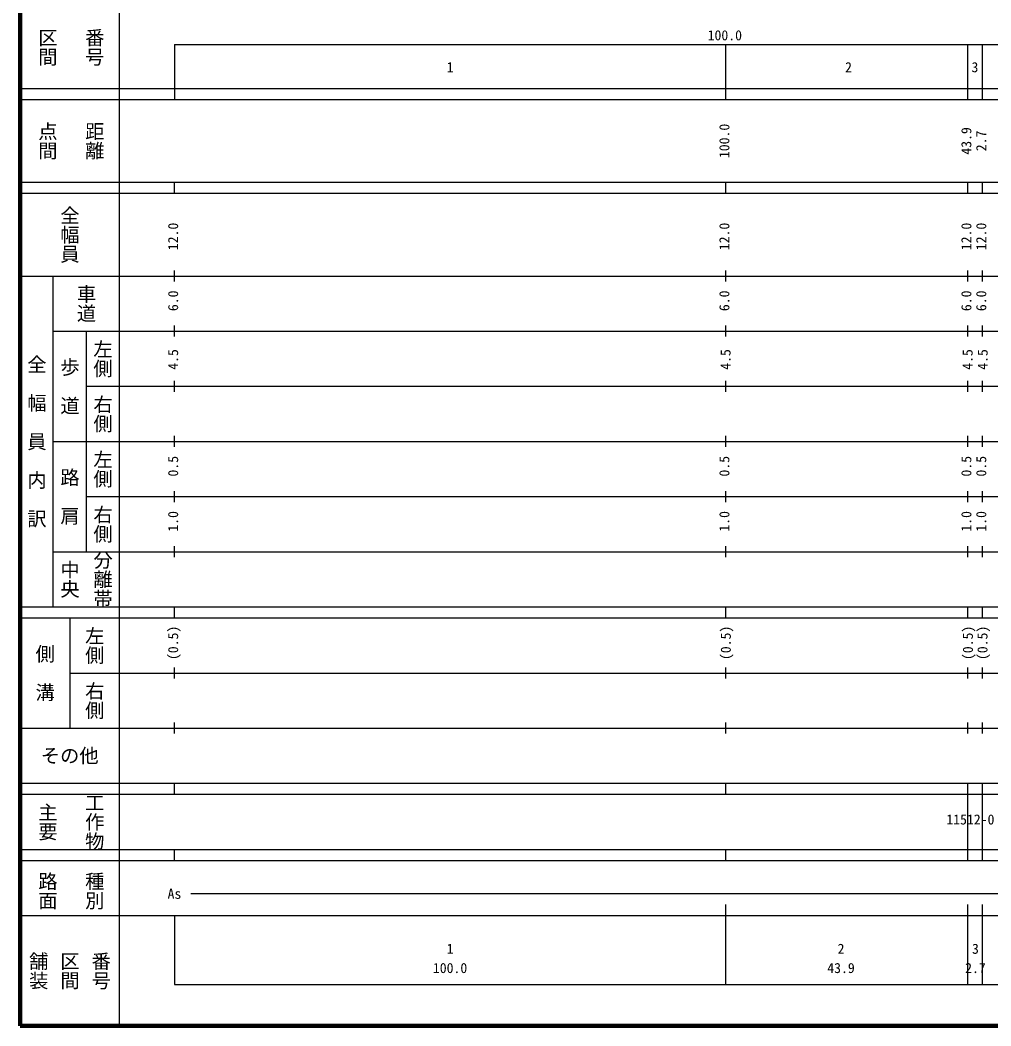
# Model space of a CAD drawing. Units: millimetres on the paper, enlarged 1000 times. Extents: x 40000 to 680000, y 20000 to 380000.
# Drawn here: x 40000 to 216112, y 20000 to 202409 of the extents above; entities that cross this region are included whole.
import ezdxf
from ezdxf.enums import TextEntityAlignment as Align

# ---------------------------------------------------------------- set-up
doc = ezdxf.new("R2010")
doc.units = ezdxf.units.MM
doc.header["$LTSCALE"] = 1000
doc.layers.add('M-TTL', color=2, linetype='Continuous', lineweight=140)
doc.layers.add('M-TTL-BAND', color=7, linetype='Continuous', lineweight=25)
doc.styles.add('@ＭＳ ゴシック', font='')
doc.styles.add('ＭＳ ゴシック', font='')
doc.styles.get('@ＭＳ ゴシック').set_extended_font_data('@MS Gothic')
doc.styles.get('ＭＳ ゴシック').set_extended_font_data('MS Gothic')

msp = doc.modelspace()

# ---------------------------------------------------------------- linework, layer by layer
at = {"layer": 'M-TTL'}
for p, q in [((40000, 380000), (40000, 20000)), ((40000, 20000), (680000, 20000))]:
    msp.add_line(p, q, dxfattribs=at)
at = {"layer": 'M-TTL-BAND'}
for p, q in [((58000, 370000), (58000, 20000)), ((68000, 198000), (579000, 198000)), ((68000, 198000), (68000, 188000)), ((168000, 188000), (168000, 198000)), ((211900, 188000), (211900, 198000)), ((214600, 188000), (214600, 198000)), ((40000, 190000), (579000, 190000)), ((40000, 188000), (579000, 188000)), ((40000, 173000), (579000, 173000)), ((68000, 171000), (68000, 173000)), ((168000, 171000), (168000, 173000)), ((211900, 171000), (211900, 173000)), ((214600, 171000), (214600, 173000)), ((40000, 171000), (579000, 171000)), ((68000, 155000), (68000, 157000)), ((168000, 155000), (168000, 157000)), ((211900, 155000), (211900, 157000)), ((214600, 155000), (214600, 157000)), ((40000, 156000), (579000, 156000)), ((46000, 96000), (46000, 156000)), ((46000, 146000), (579000, 146000)), ((52000, 146000), (52000, 106000)), ((68000, 145000), (68000, 147000)), ((168000, 145000), (168000, 147000)), ((211900, 145000), (211900, 147000)), ((214600, 145000), (214600, 147000)), ((68000, 135000), (68000, 137000)), ((168000, 135000), (168000, 137000)), ((211900, 135000), (211900, 137000)), ((214600, 135000), (214600, 137000)), ((52000, 136000), (579000, 136000)), ((46000, 126000), (579000, 126000)), ((68000, 125000), (68000, 127000)), ((168000, 125000), (168000, 127000)), ((211900, 125000), (211900, 127000)), ((214600, 125000), (214600, 127000)), ((68000, 115000), (68000, 117000)), ((168000, 115000), (168000, 117000)), ((211900, 115000), (211900, 117000)), ((214600, 115000), (214600, 117000)), ((52000, 116000), (579000, 116000)), ((46000, 106000), (579000, 106000)), ((68000, 105000), (68000, 107000)), ((168000, 105000), (168000, 107000)), ((211900, 105000), (211900, 107000)), ((214600, 105000), (214600, 107000)), ((40000, 96000), (579000, 96000)), ((68000, 94000), (68000, 96000)), ((168000, 94000), (168000, 96000)), ((211900, 94000), (211900, 96000)), ((214600, 94000), (214600, 96000)), ((40000, 94000), (579000, 94000)), ((49000, 94000), (49000, 74000)), ((49000, 84000), (579000, 84000)), ((68000, 83000), (68000, 85000)), ((168000, 83000), (168000, 85000)), ((211900, 83000), (211900, 85000)), ((214600, 83000), (214600, 85000)), ((68000, 73000), (68000, 75000)), ((168000, 73000), (168000, 75000)), ((211900, 73000), (211900, 75000)), ((214600, 73000), (214600, 75000)), ((40000, 74000), (579000, 74000)), ((40000, 64000), (579000, 64000)), ((68000, 62000), (68000, 64000)), ((168000, 62000), (168000, 64000)), ((211900, 52000), (211900, 64000)), ((214600, 52000), (214600, 64000)), ((40000, 62000), (579000, 62000)), ((40000, 52000), (579000, 52000)), ((68000, 50000), (68000, 52000)), ((168000, 50000), (168000, 52000)), ((211900, 50000), (211900, 52000)), ((214600, 50000), (214600, 52000)), ((40000, 50000), (579000, 50000)), ((71000, 44000), (492430, 44000)), ((168000, 27500), (168000, 42000)), ((211900, 27500), (211900, 42000)), ((214600, 27500), (214600, 42000)), ((40000, 40000), (579000, 40000)), ((68000, 40000), (68000, 27500)), ((68000, 27500), (579000, 27500))]:
    msp.add_line(p, q, dxfattribs=at)

# ---------------------------------------------------------------- texts
for s, height, rotation, style, p in [('番号', 2566, 270, '@ＭＳ ゴシック', (53500, 197500)), ('区間', 2566, 270, '@ＭＳ ゴシック', (45000, 197500)), ('点間', 2566, 270, '@ＭＳ ゴシック', (45000, 180500)), ('距離', 2566, 270, '@ＭＳ ゴシック', (53500, 180500)), ('100.0', 1833, 90, 'ＭＳ ゴシック', (167750, 180500)), ('43.9', 1833, 90, 'ＭＳ ゴシック', (211650, 180500)), ('2.7', 1833, 90, 'ＭＳ ゴシック', (214350, 180500)), ('全幅員', 2566, 270, '@ＭＳ ゴシック', (49000, 163500)), ('12.0', 1833, 90, 'ＭＳ ゴシック', (67750, 163174)), ('12.0', 1833, 90, 'ＭＳ ゴシック', (167750, 163174)), ('12.0', 1833, 90, 'ＭＳ ゴシック', (211650, 163174)), ('12.0', 1833, 90, 'ＭＳ ゴシック', (214350, 163174)), ('車道', 2566, 270, '@ＭＳ ゴシック', (52000, 151000)), ('6.0', 1833, 90, 'ＭＳ ゴシック', (67750, 151500)), ('6.0', 1833, 90, 'ＭＳ ゴシック', (167750, 151500)), ('6.0', 1833, 90, 'ＭＳ ゴシック', (211650, 151500)), ('6.0', 1833, 90, 'ＭＳ ゴシック', (214350, 151500)), ('左側', 2566, 270, '@ＭＳ ゴシック', (55000, 141000)), ('4.5', 1833, 90, 'ＭＳ ゴシック', (67750, 140862)), ('4.5', 1833, 90, 'ＭＳ ゴシック', (167973, 140862)), ('4.5', 1833, 90, 'ＭＳ ゴシック', (211884, 140862)), ('4.5', 1833, 90, 'ＭＳ ゴシック', (214610, 140862)), ('全\u3000幅\u3000員\u3000内\u3000訳', 2566, 270, '@ＭＳ ゴシック', (43000, 126000)), ('歩\u3000道', 2566, 270, '@ＭＳ ゴシック', (49000, 136000)), ('右側', 2566, 270, '@ＭＳ ゴシック', (55000, 131000)), ('左側', 2566, 270, '@ＭＳ ゴシック', (55000, 121000)), ('0.5', 1833, 90, 'ＭＳ ゴシック', (67750, 121500)), ('0.5', 1833, 90, 'ＭＳ ゴシック', (167750, 121500)), ('0.5', 1833, 90, 'ＭＳ ゴシック', (211650, 121500)), ('0.5', 1833, 90, 'ＭＳ ゴシック', (214350, 121500)), ('路\u3000肩', 2566, 270, '@ＭＳ ゴシック', (49000, 116000)), ('右側', 2566, 270, '@ＭＳ ゴシック', (55000, 111000)), ('1.0', 1833, 90, 'ＭＳ ゴシック', (67750, 111500)), ('1.0', 1833, 90, 'ＭＳ ゴシック', (167750, 111500)), ('1.0', 1833, 90, 'ＭＳ ゴシック', (211650, 111500)), ('1.0', 1833, 90, 'ＭＳ ゴシック', (214350, 111500)), ('分離帯', 2566, 270, '@ＭＳ ゴシック', (55000, 101000)), ('中央', 2566, 270, '@ＭＳ ゴシック', (49000, 101000)), ('左側', 2566, 270, '@ＭＳ ゴシック', (53500, 89000)), ('(0.5)', 1833, 90, 'ＭＳ ゴシック', (67750, 89462)), ('(0.5)', 1833, 90, 'ＭＳ ゴシック', (168010, 89462)), ('(0.5)', 1833, 90, 'ＭＳ ゴシック', (211929, 89462)), ('(0.5)', 1833, 90, 'ＭＳ ゴシック', (214577, 89462)), ('側\u3000溝', 2566, 270, '@ＭＳ ゴシック', (44500, 84000)), ('右側', 2566, 270, '@ＭＳ ゴシック', (53500, 79000)), ('主要', 2566, 270, '@ＭＳ ゴシック', (45000, 57000)), ('工作物', 2566, 270, '@ＭＳ ゴシック', (53500, 57000)), ('路面', 2566, 270, '@ＭＳ ゴシック', (45000, 44500)), ('種別', 2566, 270, '@ＭＳ ゴシック', (53500, 44500)), ('舗装', 2566, 270, '@ＭＳ ゴシック', (43333, 30000)), ('区間', 2566, 270, '@ＭＳ ゴシック', (49000, 30000)), ('番号', 2566, 270, '@ＭＳ ゴシック', (54667, 30000))]:
    msp.add_text(s, height=height, rotation=rotation, dxfattribs=dict(at, style=style)).set_placement(p, align=Align.MIDDLE_CENTER)
at = {"layer": 'M-TTL-BAND', "style": 'ＭＳ ゴシック'}
for s, p in [('100.0', (167844, 198195)), ('1', (118000, 192405)), ('2', (190286, 192405)), ('3', (213218, 192405)), ('11512-0', (212392, 55975)), ('As', (68000, 42500)), ('1', (118000, 32523)), ('2', (188921, 32523)), ('3', (213308, 32523)), ('100.0', (118000, 29033)), ('43.9', (188921, 29033)), ('2.7', (213308, 29033))]:
    msp.add_text(s, height=1833, dxfattribs=at).set_placement(p, align=Align.BOTTOM_CENTER)
msp.add_text('その他', height=2566, dxfattribs=at).set_placement((49000, 69000), align=Align.MIDDLE_CENTER)

doc.saveas('drawing.dxf')
